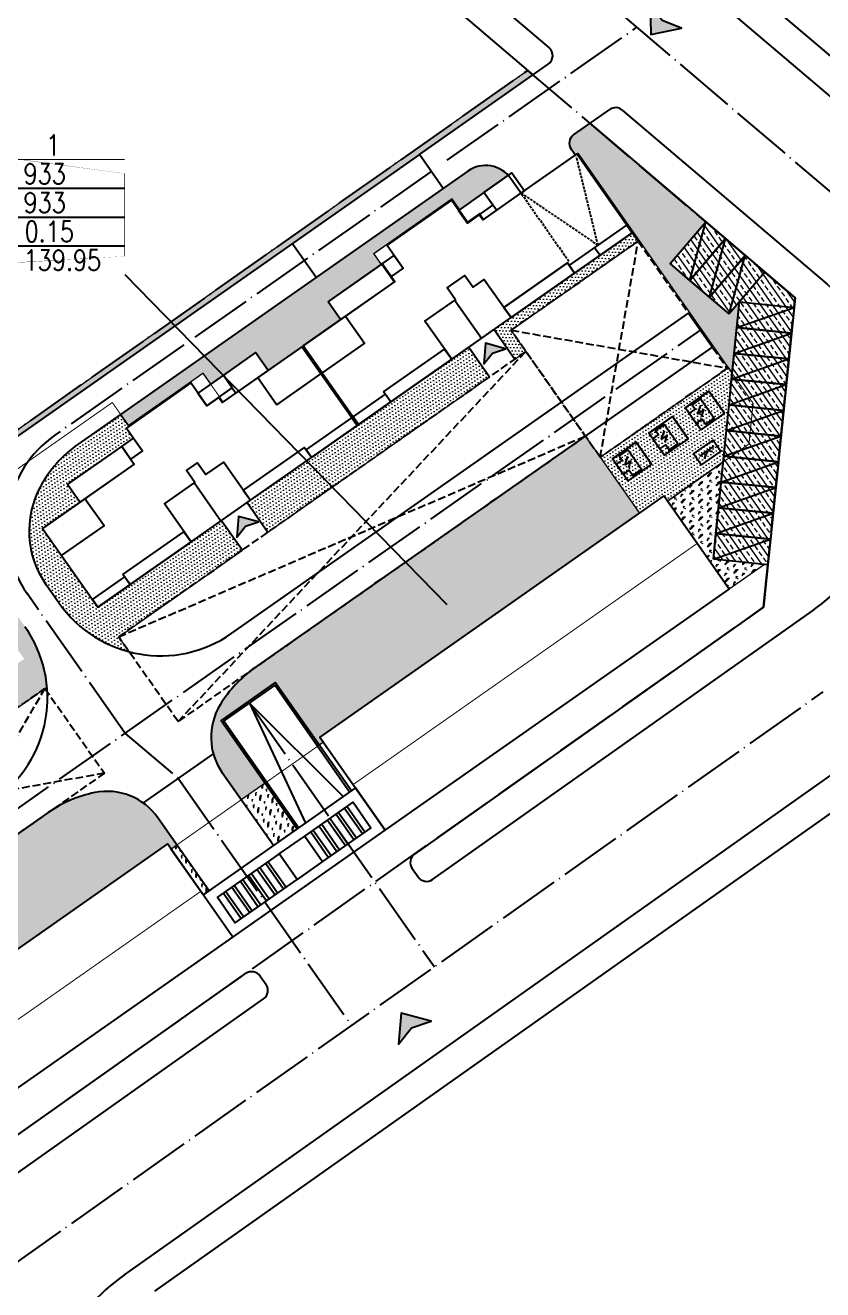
# Model space of a CAD drawing. Extents: x 36524853 to 36525459, y 2743936 to 2747542.
# Drawn here: x 36524991.7 to 36525068.8, y 2744020.1 to 2744142.3 of the extents above; entities that cross this region are included whole.
import ezdxf

# ---------------------------------------------------------------- set-up
doc = ezdxf.new("R2010")
doc.units = 0
doc.header["$LTSCALE"] = 1000
doc.header["$MEASUREMENT"] = 0
for name, pattern in [('DASH', [0.35, 0.25, -0.1]), ('DASHDOT', [25.399999999999995, 12.7, -6.349999999999998, 0, -6.349999999999998]), ('DOTE', [2.4200000000000004, 2, -0.2, 0.02, -0.2])]:
    doc.linetypes.add(name, pattern=pattern)
for name, color, linetype in [('0-扑救场地', 6, 'DASH'), ('0-用地红线', 1, 'DOTE'), ('0-规划地下室', 2, 'Continuous'), ('0-规划建筑', 34, 'Continuous'), ('0-规划车位', 8, 'Continuous'), ('0-规划道路', 4, 'Continuous'), ('0-规划道路中线', 211, 'DASHDOT'), ('_0', 7, 'Continuous'), ('下沉绿地', 7, 'Continuous'), ('道路', 251, 'Continuous')]:
    doc.layers.add(name, color=color, linetype=linetype)
doc.layers.add('0-有效绿地', color=96, linetype='Continuous', lineweight=5)
doc.styles.add('_TWT_SHEET', font='SIMPLEX', dxfattribs={"width": 0.8, "height": 3, "bigfont": 'HZTXT'})
pattern_1 = [(358.1665288774087, (0.3004863050061754, 0.01039136678862512), (1.031482686959747, 0.9674933935186852), [0.15, -0.03, 0.04, -0.03, 0.15, -0.6]), (358.1665288774087, (0.2514717423958305, 0.04197574033182812), (1.031482686959747, 0.9674933935186852), [0.1, -0.075, 0.15, -0.075, 0.1, -0.5]), (358.1665288774087, (0.6140904151677683, 0.4305728300753288), (1.031482686959747, 0.9674933935186852), [0.125, -0.05, 0.125, -0.7]), (358.1665288774087, (0.1207453243922665, 0.6464677614834372), (1.031482686959747, 0.9674933935186852), [0.05, -0.1, 0.05, -0.8]), (88.16652887740871, (0.2206941284161881, 0.6432682968113842), (-0.9674933935186851, 1.031482686959747), [0.09, -0.91]), (88.16652887740871, (0.5013437524556345, 0.03397707865169546), (-0.9674933935186851, 1.031482686959747), [0.1, -0.9]), (88.16652887740871, (0.7640136212036507, 0.4257736330672491), (-0.9674933935186851, 1.031482686959747), [0.1, -0.9]), (43.1665288774087, (0.6309572512195273, 0.01982289417563431), (0.03199464672113948, 0.9994880402582309), [0.1, -1.314213562]), (133.1665288774087, (0.3710903607573311, 0.02814150232297229), (-0.9994880402582309, 0.03199464672113948), [0.1, -1.314213562]), (61.60147769740871, (0.6011325832459534, 0.02578017377844631), (0.03199464677150621, 0.9994880402376781), [0.09999999999999999, -2.136067976999999]), (74.1302854074087, (0.5513181544675952, 0.03237734631566892), (0.03199464675190902, 0.99948804008833), [0.1, -4.023105626]), (74.1302854074087, (0.8139880232156115, 0.4241739007312226), (0.03199464675190902, 0.99948804008833), [0.08, -4.043105626]), (74.1302854074087, (0.2406838892209724, 0.6426284038769736), (0.03199464675190902, 0.99948804008833), [0.07, -4.053105626]), (102.2027723474087, (0.4513693504436737, 0.03557681098772199), (0.03199464667956653, 0.9994880400906456), [0.09999999999999999, -4.023105626]), (102.2027723474087, (0.7140392191916899, 0.4273733654032757), (0.03199464667956653, 0.9994880400906456), [0.07999999999999999, -4.043105625999999]), (102.2027723474087, (0.2007043676114038, 0.6439081897457948), (0.03199464667956653, 0.9994880400906456), [0.06999999999999999, -4.053105625999999]), (114.7315800774087, (0.4012349751981102, 0.03217910312255245), (0.03199464632067368, 0.9994880402521098), [0.1, -2.1360667977])]
pattern_2 = [(80.03673594298425, (36524524.67879675, 2745433.950268954), (-0.9742826013941751, 1.38952272835697), [0.18, -0.036, 0.048, -0.036, 0.18, -0.72]), (80.03673594298425, (36524524.63295867, 2745433.897402422), (-0.9742826013941751, 1.38952272835697), [0.12, -0.09, 0.18, -0.09, 0.12, -0.6]), (80.03673594298425, (36524524.23286463, 2745434.39411638), (-0.9742826013941751, 1.38952272835697), [0.15, -0.06, 0.15, -0.84]), (80.03673594298425, (36524523.89267407, 2745433.84468906), (-0.9742826013941751, 1.38952272835697), [0.06, -0.12, 0.06, -0.96]), (170.0367359429842, (36524523.91343607, 2745433.962879327), (-1.38952272835697, -0.9742826013941749), [0.108, -1.092]), (170.0367359429842, (36524524.68486369, 2745434.192878088), (-1.38952272835697, -0.9742826013941749), [0.12, -1.08]), (170.0367359429842, (36524524.26400764, 2745434.57140178), (-1.38952272835697, -0.9742826013941749), [0.12, -1.08]), (125.0367359429842, (36524524.72367332, 2745434.344449234), (-1.181902664898058, 0.2076200634853476), [0.12, -1.5770562744]), (215.0367359429842, (36524524.66969211, 2745434.037154541), (-0.2076200634853476, -1.181902664898058), [0.12, -1.5770562744]), (143.4716847629842, (36524524.71153521, 2745434.310030255), (-1.181902664865095, 0.2076200635416925), [0.12, -2.5632815724]), (156.0004924729842, (36524524.69524469, 2745434.251973222), (-1.181902664691004, 0.2076200634930679), [0.12, -4.8277267512]), (156.0004924729842, (36524524.27438864, 2745434.630496913), (-1.181902664691004, 0.2076200634930679), [0.096, -4.8517267512]), (156.0004924729842, (36524523.91758847, 2745433.98651738), (-1.181902664691004, 0.2076200634930679), [0.084, -4.8637267512]), (184.0729794129843, (36524524.67448268, 2745434.133782955), (-1.181902664706032, 0.2076200634075223), [0.12, -4.8277267512]), (184.0729794129843, (36524524.25362664, 2745434.512306647), (-1.181902664706032, 0.2076200634075223), [0.096, -4.8517267512]), (184.0729794129843, (36524523.90928367, 2745433.939241274), (-1.181902664706032, 0.2076200634075223), [0.084, -4.8637267512]), (196.6017871429842, (36524524.67001119, 2745434.073649722), (-1.181902664958745, 0.2076200630085794), [0.12, -2.56328015724])]
pattern_3 = [(33.20326482039295, (36524524.64014879, 2745433.591545753), (-0.04103508034130895, 0.3525959935696702), [0, -0.3175000000000007])]
pattern_4 = [(45, (0.23758787847868, 0.2715290039756342), (1.110223024625157e-16, 1.697056274847714), [0.18, -0.036, 0.048, -0.036, 0.18, -0.72]), (45, (0.1697056274847714, 0.2545584412271571), (1.110223024625157e-16, 1.697056274847714), [0.12, -0.09, 0.18, -0.09, 0.12, -0.6]), (45, (0.1272792206135785, 0.8909545442950499), (1.110223024625157e-16, 1.697056274847714), [0.15, -0.06, 0.15, -0.84]), (45, (-0.4666904755831213, 0.6363961030678928), (1.110223024625157e-16, 1.697056274847714), [0.06, -0.12, 0.06, -0.96]), (135, (-0.3818376618407356, 0.7212489168102785), (-1.697056274847714, 2.220446049250313e-16), [0.108, -1.092]), (135, (0.3818376618407356, 0.4666904755831213), (-1.697056274847714, 2.220446049250313e-16), [0.12, -1.08]), (135, (0.2545584412271571, 1.018233764908628), (-1.697056274847714, 2.220446049250313e-16), [0.12, -1.08]), (90, (0.5006316010800756, 0.5685138520739842), (-0.8485281374399999, 0.8485281374400002), [0.12, -1.5770562744]), (180, (0.2800142853498728, 0.3478965363437814), (-0.8485281374400002, -0.8485281374399999), [0.12, -1.5770562744]), (108.43494882, (0.4709331162702406, 0.5473006486383878), (-0.8485281373806629, 0.8485281374672107), [0.12, -2.5632815724]), (120.96375653, (0.4242640687119286, 0.5091168824543142), (-0.8485281372660353, 0.8485281373274516), [0.12, -4.8277267512]), (120.96375653, (0.29698484809835, 1.060660171779821), (-0.8485281372660353, 0.8485281373274516), [0.096, -4.8517267512]), (120.96375653, (-0.3648670990922585, 0.7382194795587557), (-0.8485281372660353, 0.8485281373274516), [0.084, -4.8637267512]), (149.03624347, (0.3394112549695428, 0.4242640687119285), (-0.8485281373274514, 0.8485281372660355), [0.12, -4.8277267512]), (149.03624347, (0.2121320343559643, 0.9758073580374356), (-0.8485281373274514, 0.8485281372660355), [0.096, -4.8517267512]), (149.03624347, (-0.3988082245892127, 0.7042783540618014), (-0.8485281373274514, 0.8485281372660355), [0.084, -4.8637267512]), (161.5650512, (0.3012274887854693, 0.3775950211536163), (-0.848528137763403, 0.8485281370844706), [0.12, -2.56328015724])]

# ---------------------------------------------------------------- blocks, each defined once
blk = doc.blocks.new('fdsafadf')
at = {"layer": '_0'}
h = blk.add_hatch(color=1, dxfattribs=at)
h.dxf.hatch_style = 1
h.paths.add_polyline_path([(6.604477675864473e-08, -0.2363507842837862), (-0.2630968902585664, 0.6553852909983107), (0.8126074999681805, -0.2363507839363592), (-0.263096889123517, -1.128086860264375)])
at = {"layer": '_0', "color": 1}
blk.add_lwpolyline([(6.604477675864473e-08, -0.2363507842837862), (-0.2630968902585664, 0.6553852909983107), (0.8126074999681805, -0.2363507839363592), (-0.263096889123517, -1.128086860264375)], close=True, dxfattribs=at)
blk = doc.blocks.new('A$C140B4F17')
at = {"layer": '0-规划车位'}
blk.add_line((-1299.999996185303, 2649.999996185303), (1200.000030517578, -2650.000003814697), dxfattribs=at)
blk.add_lwpolyline([(-1299.999996185303, 2649.999996185303), (1200, 2650), (1200.000030517578, -2650.000003814697), (-1299.999965667725, -2650.000003814697)], close=True, dxfattribs=at)
blk = doc.blocks.new('分析图底图')
at = {"color": 251, "linetype": 'Continuous', "flags": 128}
for points in [[(35.47223038971424, -51.08950362307951), (33.97956639528275, -48.96066492376849), (31.68697087466717, -50.56814922112972)], [(33.16284170746803, -49.71188882319257), (32.34405759721994, -50.28599035879597), (32.63110835850239, -50.69538241019472), (32.0579594746232, -51.09725348651409), (32.74688132107258, -52.0797944269143), (33.32003020495176, -51.67792335059494), (33.66449112445116, -52.16919382102787), (34.48327524214983, -51.59509228542447), (33.16284170746803, -49.71188882319257)], [(33.26469901204109, -51.45136100845411), (33.46807515621185, -50.76083088852465), (32.91377899795771, -51.14948311960325), (33.19296773523092, -50.31881987769157)], [(31.95145869255066, -53.55814021546394), (30.45879469811916, -51.42930151615292), (28.16619917750359, -53.03678581351414)], [(29.64207001030445, -52.18052541557699), (28.82328590005636, -52.7546269511804), (29.11033666133881, -53.16401900257915), (28.53718777745962, -53.56589007889852), (29.226109623909, -54.54843101929873), (29.79925850778818, -54.14655994297937), (30.14371942728758, -54.6378304134123), (30.96250354498625, -54.0637288778089), (29.64207001030445, -52.18052541557699)], [(29.74392731487751, -53.91999760083854), (29.94730345904827, -53.22946748090908), (29.39300730079412, -53.61811971198767), (29.67219603806734, -52.78745647007599)], [(32.48509726673365, -55.01595692615956), (34.36830075085163, -53.69552341848612), (35.11463273316622, -54.75994277978316), (33.23142924904823, -56.0803762874566), (32.48509726673365, -55.01595692615956)], [(28.4306869879365, -56.02677678503096), (26.938022993505, -53.89793808571994), (24.64542747288942, -55.50542238308117)], [(26.12129830569029, -54.64916198514402), (25.3025141954422, -55.22326352074742), (25.58956495672464, -55.63265557214618), (25.01641607284546, -56.03452664846554), (25.70533791929483, -57.01706758886576), (26.27848680317402, -56.61519651254639), (26.62294772267342, -57.10646698297933), (27.44173184037209, -56.53236544737592), (26.12129830569029, -54.64916198514402)], [(34.45148057490587, -54.27060183603317), (33.05028565227985, -55.25306853977963)], [(34.31542900949717, -54.8293053987436), (33.83229406923056, -54.70475279958919), (33.50319897383451, -55.49795098556206)], [(26.22315561026335, -56.38863417040557), (26.42653175443411, -55.6981040504761), (25.87223559617996, -56.0867562815547), (26.15142433345318, -55.25609303964302)]]:
    blk.add_lwpolyline(points, dxfattribs=at)
for points in [[(35.47223038971424, -51.08950362307951), (33.17963486909866, -52.69698792044073), (31.68697087466717, -50.56814922112972), (33.97956639528275, -48.96066492376849)], [(31.95145869255066, -53.55814021546394), (29.65886317193508, -55.16562451282516), (28.16619917750359, -53.03678581351414), (30.45879469811916, -51.42930151615292)], [(28.4306869879365, -56.02677678503096), (26.13809146732092, -57.63426108239219), (24.64542747288942, -55.50542238308117), (26.938022993505, -53.89793808571994)]]:
    blk.add_lwpolyline(points, close=True, dxfattribs=at)
at = {"layer": '0-扑救场地', "color": 251, "linetype": 'DASH', "ltscale": 0.003}
for p, q in [((23.46287363022566, -55.35752730630338), (27.13311249762774, -34.4642425859347)), ((14.85135070234537, -43.07576551474631), (35.74463542550802, -46.74600438168272)), ((-17.32314497232437, -80.90188646549359), (16.28660451620817, -45.12272581877187)), ((-23.0641602575779, -72.71404527220875), (22.0276198014617, -53.31056702556089)), ((-42.13230382651091, -98.29716277401894), (-30.18758211284876, -77.7087285569869)), ((-24.44656682759523, -85.89656976098195), (-47.87331911176443, -90.10932157514617))]:
    blk.add_line(p, q, dxfattribs=at)
blk.add_lwpolyline([(27.13311249762774, -34.46424258919433), (35.74463542550802, -46.74600438214839), (23.46287363022566, -55.35752730770037), (14.85135070234537, -43.07576551521197)], close=True, dxfattribs=at)
for points in [[(-17.32314497232437, -80.90188646828756), (-23.0641602575779, -72.71404527174309), (16.28660451620817, -45.12272582016885), (22.0276198014617, -53.31056702462956), (-17.32314497232437, -80.90188646828756)], [(-47.87331911176443, -90.10932157561183), (-30.18758211284876, -77.70872855745256), (-24.44656682759523, -85.89656976191327), (-42.13230382651091, -98.29716277541593)]]:
    blk.add_lwpolyline(points, dxfattribs=at)
at = {"layer": '0-用地红线', "color": 251, "ltscale": 0.003, "flags": 128}
blk.add_lwpolyline([(39.2559859380126, -69.8555857730098), (42.2938920930028, -39.93773500202224), (16.46729975193739, -17.95558736007661), (-36.18555900454521, -55.04518166836351), (-97.63379300385714, -98.13043966842815), (-100.1789147257805, -101.322044333443), (-67.59714146703482, -127.1440534321591), (-42.66669651865959, -127.8244444830343), (39.25598614662886, -69.85558369802311)], close=True, dxfattribs=at)
at = {"layer": '0-规划地下室', "color": 251, "linetype": 'DASH', "ltscale": 0.003, "const_width": 0.1}
blk.add_lwpolyline([(-39.70288839936256, -114.5471956925467), (-15.13936480134726, -97.32414983678609), (-18.00987244397402, -93.23022923758253), (-3.271758288145065, -82.8964017238468), (-0.4012506455183029, -86.99032232305035), (32.84138461947441, -63.68180026486516), (29.97087697684765, -59.5878796656616), (37.84368077665567, -54.0677571031265), (38.24301773309708, -50.13501428579912), (21.30174459517002, -25.97335518989712), (12.2132408618927, -32.34588215686381), (11.81137035042048, -31.77273407252505), (10.66506938636303, -32.57647845475003), (9.114995263516903, -30.36576133128256), (1.582184553146362, -35.64749315101653), (3.534129753708839, -38.43135915882885), (-12.97256129980087, -50.00524821644649), (-14.92450650036335, -47.22138220909983), (-22.12980355322361, -52.27347341785207), (-23.67987768352032, -50.06275629391894), (-90.37803208827972, -96.82906680833548)], dxfattribs=at)
at = {"layer": '0-规划建筑', "color": 251}
for p, q in [((22.93093752115965, -35.09013848379254), (23.44762890040874, -35.82704419689253)), ((-0.9894414693117142, -89.11259269807488), (0.732863113284111, -91.56894505117089)), ((-2.872644945979118, -90.43302620667964), (-1.150340363383293, -92.88937855977565)), ((-2.627009704709053, -90.26079575065523), (-0.9047051221132278, -92.71714810375124)), ((-2.053860828280449, -89.85892468038946), (-0.3315562456846237, -92.31527703348547)), ((-1.808225587010384, -89.68669422436506), (-0.08592100441455841, -92.14304657746106)), ((-1.235076703131199, -89.28482315409929), (0.4872278794646263, -91.7411755071953)), ((-4.510213166475296, -91.58122924389318), (-2.787908583879471, -94.03758159698918)), ((-4.264577932655811, -91.40899878414348), (-2.542273350059986, -93.86535113723949)), ((-3.691429056227207, -91.00712772179395), (-1.969124473631382, -93.46348007488996)), ((-3.445793822407722, -90.83489726204425), (-1.723489239811897, -93.29124961514026)), ((-9.66855313628912, -95.19806888652965), (-7.946248553693295, -97.65442124009132)), ((-9.422917902469635, -95.02583842771128), (-7.70061331987381, -97.48219078127295)), ((-8.849769033491611, -94.62396735837683), (-7.127464450895786, -97.0803197119385)), ((-8.604133799672127, -94.45173689955845), (-6.881829217076302, -96.90808925312012)), ((-11.30612137168646, -96.34627194423229), (-9.583816789090633, -98.80262429779395)), ((-11.06048613786697, -96.17404148541391), (-9.338181555271149, -98.63039383897558)), ((-10.48733725398779, -95.77217041281983), (-8.765032671391964, -98.2285227663815)), ((-10.2417020201683, -95.59993995400146), (-8.51939743757248, -98.05629230756313)), ((-12.94368961453438, -97.49447500053793), (-11.22138503193855, -99.9508273540996)), ((-12.69805438071489, -97.32224454171956), (-10.97574979811907, -99.77859689528123)), ((-12.12490548938513, -96.92037347564474), (-10.4026009067893, -99.3767258292064)), ((-11.87927025556564, -96.74814301682636), (-10.15696567296982, -99.20449537038803))]:
    blk.add_line(p, q, dxfattribs=at)
for points in [[(14.85039723664522, -41.85510913096368), (14.8503972440958, -41.85510914819315), (20.99127655476332, -37.54934876132756), (20.99127653986216, -37.54934877483174), (26.5590101480484, -33.64545727148652), (23.05699083209038, -28.65087413787842), (23.05699120461941, -28.65087389340624), (21.21986556053162, -26.03076521493495), (15.65213312208652, -29.93465591687709), (15.65213283896446, -29.93465544190258), (12.1313618272543, -32.40329149225727), (11.78690136224031, -31.91202143533155), (11.62314447015524, -32.02684178994969), (11.62314446270466, -32.02684178156778), (10.64060032367706, -32.71576586179435), (9.090526200830936, -30.50504870666191), (2.867770083248615, -34.86821808293462), (4.417844213545322, -37.07893522270024), (3.271546445786953, -37.88267737533897), (3.61600735783577, -38.37394783925265), (-1.132940538227558, -41.7037366842851), (-1.132940538227558, -41.70373668335378), (-5.226861126720905, -44.57424434972927), (0.1122830733656883, -52.18893666751683), (3.223662734031677, -50.00735085923225), (3.223658762872219, -50.0073451763019), (9.118904426693916, -45.87381417443976), (9.118908397853374, -45.87381984712556)], [(13.44141632318497, -31.48472902318463), (12.2358035966754, -29.76528282696381), (14.93778724968433, -27.87075051059946), (16.1434038579464, -29.59019360691309), (15.6521323248744, -29.93465647520497), (15.65213184803724, -29.9346560225822)], [(10.64060032367706, -32.71576586179435), (13.09695588797331, -30.99345902306959), (12.2358035966754, -29.76528284046799), (9.77944803237915, -31.48758964985609)], [(20.47458516061306, -36.81244306731969), (26.04231877624989, -32.90855155745521), (26.55901015549898, -33.64545727008954), (20.99127653986216, -37.54934877203777)], [(-2.829823136329651, -40.32875078637153), (2.410394430160522, -36.6545015941374), (3.61600735783577, -38.37394783925265), (-1.624210208654404, -42.04819706873968)], [(2.410394430160522, -36.6545015941374), (3.556692197918892, -35.85075942613184), (4.417844213545322, -37.07893522270024), (3.271546445786953, -37.88267737533897)], [(20.99127653986216, -37.54934877203777), (14.85039723664522, -41.85510913096368), (14.16147540509701, -40.87256820639595), (20.30235471576452, -36.56680782744661)], [(14.85039723664522, -41.85510913096368), (20.99127654731274, -37.54934878088534), (20.30235470831394, -36.56680782651529), (14.16147539764643, -40.872568173334)], [(-5.226861126720905, -44.57424434972927), (-1.132940538227558, -41.70373668335378), (0.7041843608021736, -44.3238458703272), (-3.389736242592335, -47.19435350969434)], [(-10.33540207892656, -59.51447259401903), (-10.33540365844965, -59.51447371207178), (-4.440158009529114, -55.3809427022934), (-4.440156415104866, -55.3809415907599), (-0.01872217655181885, -52.28079331992194), (-3.520741485059261, -47.2862102095969), (-3.52074109762907, -47.28620993997902), (-5.357866756618023, -44.66610128711909), (-13.0544366016984, -50.06265621073544), (-13.39889746159315, -49.57138570537791), (-13.56265480071306, -49.68620519572869), (-13.56265485286713, -49.68620521575212), (-14.54519898444414, -50.37512929644436), (-16.09527312964201, -48.16441216785461), (-22.31802923232317, -52.52758154086769), (-20.76795510947704, -54.73829865409061), (-21.91425287723541, -55.54204081883654), (-21.56979195773602, -56.03331127436832), (-30.4126605913043, -62.23360757902265), (-28.57553569227457, -64.85371677484363), (-28.5755355656147, -64.85371697880328), (-25.0735162422061, -69.84830011241138), (-21.96213658899069, -67.66671429341659), (-21.96213658899069, -67.66671428224072), (-16.06689092516899, -63.53318329062313), (-16.06689092516899, -63.53318329062313)], [(-7.778418935835361, -50.27153817238286), (-3.520741485059261, -47.2862102095969), (-5.357866369187832, -44.66610101656988), (-9.615543827414513, -47.65142898028716)], [(2.534740909934044, -49.02480990765616), (8.429983548820019, -44.89128102734685), (9.118901409208775, -45.87381629506126), (3.223658762872219, -50.0073451763019)], [(-11.74438253045082, -49.14409293979406), (-8.633002862334251, -46.96250713523477), (-9.838616073131561, -45.24306048685685), (-12.94999573379755, -47.42464628862217)], [(-14.54519898444414, -50.37512929644436), (-12.08884344249964, -48.65282247681171), (-12.94999572634697, -47.42464629048482), (-15.40635128319263, -49.14695310825482)], [(-0.4044082909822464, -51.45203093579039), (2.706971362233162, -49.27044512890279), (3.223662734031677, -50.00735086249188), (0.1122830808162689, -52.18893664423376)], [(-4.956847786903381, -54.64403588417917), (-0.535413533449173, -51.54388762824237), (-0.01872216910123825, -52.28079333622009), (-4.440156407654285, -55.38094158470631)], [(-20.76795510947704, -54.73829865409061), (-21.91425287723541, -55.54204081883654), (-22.77540516108274, -54.31386461853981), (-21.62910740077496, -53.51012247707695)], [(-21.56979195773602, -56.03331127436832), (-26.81000951677561, -59.7075604996644), (-28.01562247425318, -57.98811424756423), (-22.77540488541126, -54.3138650287874)], [(-10.33540526777506, -59.51447483617812), (-4.440156407654285, -55.38094158470631), (-5.12907824665308, -54.39840063918382), (-11.02432711422443, -58.53193389903754)], [(-10.33540207892656, -59.51447259401903), (-4.440156415104866, -55.38094158796594), (-5.12907824665308, -54.39840063918382), (-11.02432391047478, -58.53193164523691)], [(-26.31874093413353, -59.36310029914603), (-30.41266073286533, -62.23360737459734), (-28.5755355656147, -64.85371697880328), (-24.4816157668829, -61.98320988146588)], [(29.62641609460115, -59.09660920174792), (-3.61621917039156, -82.40513125481084), (2.698897637426853, -91.41175657324493), (35.94153290987015, -68.10323452064767)], [(-22.6510584205389, -66.68417334277183), (-16.75581274926662, -62.55064234882593), (-16.06689092516899, -63.53318329062313), (-21.96213658154011, -67.66671428596601)], [(-22.6510584205389, -66.6841733395122), (-16.75581274926662, -62.55064233765006), (-16.06689092516899, -63.53318328037858), (-21.96213658154011, -67.66671428596601)], [(-25.59020761400461, -69.11139439232647), (-22.47882795333862, -66.92980859056115), (-21.96213658154011, -67.66671428596601), (-25.07351624965668, -69.84830010309815)], [(-73.46261475980282, -104.6318965377286), (-82.85924851894379, -111.2204730338417), (-66.516697101295, -124.1724234330468), (-44.86706930398941, -124.7632758212276), (-12.0392165184021, -101.7455840869807), (-18.35433333367109, -92.73895876854658), (-48.20352610945702, -113.6681228657253), (-62.55506788939238, -113.2764467219822)], [(-7.539714433252811, -93.7054049288854), (-5.083362072706223, -91.9831003411673), (-3.361057490110397, -94.43945270311087), (-5.817409843206406, -96.16175727918744)]]:
    blk.add_lwpolyline(points, close=True, dxfattribs=at)
for points in [[(9.118908397853374, -45.87381984712556), (6.535451523959637, -42.18929128907621), (9.483074352145195, -40.1225258060731), (8.679332211613655, -38.97622801782563), (10.39877886325121, -37.77061483636498), (11.20252100378275, -38.91691257385537), (12.26694036275148, -38.17058058921248), (14.85040830820799, -41.85510138608515)], [(11.9846528172493, -43.86446450743824), (9.40119594335556, -40.17993594240397)], [(-16.06689092516899, -63.53318329062313), (-18.65034779906273, -59.84865475120023), (-15.70272495597601, -57.78188924118876), (-16.50646710395813, -56.63559147156775), (-15.4420477449894, -55.88925948925316), (-14.63830561190844, -57.035557274241), (-12.91885896027088, -55.82994405785576), (-10.33540207892656, -59.51447259401903)], [(-13.20114649087191, -61.52382794348523), (-15.78460337221622, -57.83929939800873)], [(-12.0392165184021, -101.7455840855837), (2.698897637426853, -91.41175657184795), (-0.1716100051999092, -87.31783597078174), (-14.90972416102886, -97.65166348405182)], [(-5.083362080156803, -91.98310034163296), (-0.41629259288311, -88.71072162967175), (1.306011989712715, -91.16707399254665), (-3.361057497560978, -94.43945270311087)], [(-7.539714433252811, -93.70540492702276), (-13.51683850586414, -97.8963460768573), (-11.79453392326832, -100.3526984346099), (-5.817409850656986, -96.16175727918744)]]:
    blk.add_lwpolyline(points, dxfattribs=at)
at = {"layer": '0-规划道路', "color": 251}
for p, q in [((-23.15287564694881, 15.76688495045528), (16.97106198221445, -18.3843615334481)), ((-18.52434606850147, 15.76688495092094), (18.52434606105089, -15.76688495324925)), ((3.075458601117134, 15.76688495231792), (53.92559354752302, -27.51389941386878)), ((7.703988179564476, 15.76688495045528), (55.86896042525768, -25.22843944747001)), ((5.990378767251968, -26.08361566625535), (18.45029357820749, -17.34717835020274)), ((20.89892146736383, -24.17955192411318), (24.38310303539038, -21.73657102650031)), ((25.60535857826471, -21.79384586866945), (45.38916825503111, -38.63271564431489)), ((21.11352010816336, -26.22746487008408), (20.65423887968063, -25.57243756949902)), ((5.990378767251968, -26.08361566625535), (-41.01601435244083, -59.04278217628598)), ((8.286784879863262, -29.35875214543194), (5.990378767251968, -26.08361566625535)), ((10.66126204282045, -27.69385546119884), (-26.97005612403154, -54.07956172153354)), ((15.87330174446106, -29.90171465603635), (14.83991898596287, -28.42790323123336)), ((-3.994976915419102, -37.97027507331222), (-6.291383028030396, -34.69513859413564)), ((-12.12767639756203, -72.37372102122754), (32.01297551393509, -41.42390760965645)), ((32.01297551393509, -41.42390761105344), (34.3093816190958, -44.69904408650473)), ((13.2128282263875, -43.00331450300291), (15.22218357026577, -45.86905891960487)), ((-9.904962457716465, -75.70052775647491), (34.3093816190958, -44.69904408697039)), ((10.75647587329149, -44.72561908746138), (12.76583121716976, -47.59136350173503)), ((-10.66290712356567, -59.74412193894386), (-8.653558157384396, -62.60985725466162)), ((-13.11925947666168, -61.46642652340233), (-11.1099105104804, -64.33216183632612)), ((-28.84230417758226, -69.43752992711961), (-30.09332059323788, -67.65332918195054)), ((7.261748611927032, -96.16994782211259), (43.97851026803255, -70.18900120072067)), ((-10.43479052186012, -79.1253317319788), (-5.021701842546463, -90.71854327665642)), ((-1.380520701408386, -88.16548000788316), (-10.43479052186012, -79.1253317319788)), ((-22.51258851587772, -134.3888557874598), (49.04624857753515, -83.75349900126457)), ((-13.9180666282773, -84.01032406464219), (-20.70327704399824, -88.76786584407091)), ((-19.55772135406733, -135.9730753498152), (50.7791119068861, -86.20241400133818)), ((-8.11381597071886, -92.88662080280483), (-13.05056717991829, -85.8458217899315)), ((-29.88329499214888, -89.70860504824668), (-62.99664963781834, -112.926480258815)), ((-14.3365752696991, -97.2497924095951), (-19.27332650125027, -90.2089933915995)), ((5.291236527264118, -95.10895263589919), (5.865343384444714, -95.9277443527244)), ((-42.66669651120901, -127.8244444835), (-10.79385176301003, -105.2710753763095)), ((-9.397446535527706, -105.5132788461633), (-8.823339685797691, -106.3320705550723)), ((-43.38849021494389, -132.0102859023027), (-9.064502693712711, -107.7224770812318))]:
    blk.add_line(p, q, dxfattribs=at)
at = {"layer": '0-规划道路', "color": 251, "linetype": 'DASH', "ltscale": 0.001}
for p, q in [((23.25845218449831, -34.86049716500565), (21.17768347263336, -26.31897473242134)), ((15.8158907443285, -29.81983504537493), (23.25845218449831, -34.86049716500565)), ((15.87330174446106, -29.90171465510502), (20.46611313521862, -36.45198641112074))]:
    blk.add_line(p, q, dxfattribs=at)
at = {"layer": '0-规划道路', "color": 251}
for points in [[(22.4785161614418, -23.07199779851362), (42.2938920930028, -39.93773500667885), (39.25598614662886, -69.85558369150385), (5.532399535179138, -93.71854611020535)], [(-0.5810020789504051, -87.60488674324006), (-7.92950164526701, -77.12445001676679), (-13.16972000896931, -80.79869979945943), (-5.821220457553864, -91.27913653710857)], [(-0.7447589039802551, -87.71970704896376), (-7.978438161313534, -77.40302714658901), (-12.89114287495613, -80.84763631783426), (-5.657463632524014, -91.16431623138487)]]:
    blk.add_lwpolyline(points, dxfattribs=at)
for centre, radius, start, end in [((17.87619204819202, -16.52839423110709), 1, 305.0367360377961, 49.59743349499312), ((24.95720456540585, -22.55535514792427), 1, 49.59743349499312, 125.0367360377961), ((21.4730229973793, -24.99833604274318), 1, 125.0367360377961, 215.036736127439), ((12.38356662541628, -30.15020781941712), 3, 35.03673612743896, 125.0367360377961), ((32.42608806490898, -53.86290120054036), 20, 305.2833975307863, 49.59743349499312), ((-20.08083777874708, -63.9049711599946), 12, 125.0368674208228, 151.7804411119586), ((-22.72426351904869, -62.4864154253155), 9, 151.7804411119586, 215.0368283397017), ((-19.01689474284649, -62.54831158090383), 12, 215.036736127439, 305.0367360377961), ((-41.94285010546446, -78.62315438408405), 12, 305.0367360377961, 35.03673612743896), ((-3.015744112432003, -85.52593719493598), 12, 125.0367360377961, 148.6149146223701), ((-8.13786245137453, -82.40121261635795), 6, 148.6149146223701, 215.036736127439), ((-22.99407664686441, -99.53401449415833), 12, 101.4585573417505, 125.0367360531134), ((-24.18603121489286, -93.65360257495195), 6.000000000000002, 35.03673612743896, 101.4585573417505), ((6.110020644962788, -94.53485110867769), 1, 125.2833975307862, 215.036736127439), ((6.684127502143383, -95.35364282410592), 1, 215.036736127439, 305.2833975307863), ((-10.21623065322638, -106.0873803747818), 1, 35.03673612743896, 125.2833975307862), ((-9.64212380349636, -106.9061720822938), 1, 305.2833975307863, 35.03673612743896), ((-10.96016631275415, -150.7149557876401), 20, 125.2833975307862, 231.3598263924405)]:
    blk.add_arc(centre, radius, start, end, dxfattribs=at)
at = {"layer": '0-规划道路中线', "color": 251, "linetype": 'DOTE', "ltscale": 0.003}
for p, q in [((-7.724443733692169, 15.76688495045528), (77.43873180449009, -56.71923608612269)), ((8.684007331728935, -26.63758796872571), (27.00416648387909, -13.79216128913686)), ((7.138581827282906, -27.72118390584365), (-29.22361773997545, -53.21703054849058)), ((-64.63195667415857, -111.6304515581578), (33.16117855906487, -43.061475855764)), ((-22.44245103001595, -82.04871066799387), (-31.91512624919415, -68.53877267800272)), ((-105.0721023827791, -184.2331150490791), (45.00290080904961, -78.03936400078237)), ((-10.43479052186012, -79.12533173291013), (7.440313212573528, -104.6188208768144)), ((-22.44245103001595, -82.04871066845953), (-17.31067183613777, -86.38909495389089)), ((-17.31067183613777, -86.38909495389089), (-0.5595499202609062, -110.2795602092519))]:
    blk.add_line(p, q, dxfattribs=at)
blk.add_arc((-22.90850092470646, -62.22365586832166), 11, 125.0367360377961, 215.036736127439, dxfattribs=at)
at = {"layer": '0-规划车位', "color": 251, "xscale": 0.001, "yscale": 0.001, "zscale": 0.001}
for p, rotation in [((32.86384318768978, -35.39133729739115), 139.5974334411746), ((34.7676163688302, -37.01172232767567), 139.5974334411746), ((36.67138954997063, -38.63210735702887), 139.5974334411746), ((39.44113444536924, -41.80033044703305), 84.20196817236938), ((39.18857915699482, -44.2875408930704), 84.20196817236938), ((38.9360238686204, -46.77475133910775), 84.20196817236938), ((38.68346858024597, -49.26196178607643), 84.20196817236938), ((38.43091329187155, -51.74917223164812), 84.20196817236938), ((38.17835799604654, -54.23638267768547), 84.20196817236938), ((37.92580270767212, -56.72359312372282), 84.20196817236938), ((37.67324741184711, -59.21080356882885), 84.20196817236938), ((37.42069212347269, -61.69801401579753), 84.20196817236938), ((37.16813683509827, -64.18522446136922), 84.20196817236938)]:
    blk.add_blockref('A$C140B4F17', p, dxfattribs=dict(at, rotation=rotation))

msp = doc.modelspace()

# ---------------------------------------------------------------- hatches: boundary and pattern name
at = {"layer": '0-有效绿地', "linetype": 'Continuous'}
h = msp.add_hatch(dxfattribs=at)
h.set_pattern_fill('草坪或沼泽', color=8, scale=0.3, angle=45)
h.set_pattern_definition(pattern_2)
h.paths.add_polyline_path([(36524982.48449381, 2744097.29803405), (36524982.77154464, 2744096.888641885), (36525040.75862097, 2744137.547062533), (36525040.25485875, 2744137.975836698), (36524987.60199999, 2744100.886242392)])
h = msp.add_hatch(dxfattribs=at)
h.set_pattern_fill('草坪或沼泽', color=8, scale=0.3, angle=45)
h.set_pattern_definition(pattern_4)
edge = h.paths.add_edge_path()
edge.add_line((36525060.01119427, 2744108.676454872), (36525060.71347691, 2744115.592663254))
edge.add_line((36525060.71347691, 2744115.592663254), (36525059.73130246, 2744114.438716915))
edge.add_line((36525059.73130246, 2744114.438716915), (36525054.01998289, 2744119.299871965))
edge.add_line((36525054.01998289, 2744119.299871965), (36525057.45519914, 2744123.335871147))
edge.add_line((36525057.45519914, 2744123.335871147), (36525046.26607516, 2744132.859426262))
edge.add_line((36525046.26607516, 2744132.859426262), (36525044.68648046, 2744131.751872135))
edge.add_arc((36525045.26058199, 2744130.933088017), 0.9999999990447803, 125.0367360357295, 215.0367361513508)
edge.add_line((36525044.44179787, 2744130.358986486), (36525044.8436681, 2744129.785838802))
edge.add_line((36525044.8436681, 2744129.785838802), (36525045.08930359, 2744129.958068871))
edge.add_line((36525045.08930359, 2744129.958068871), (36525060.01119427, 2744108.676454872))
h = msp.add_hatch(dxfattribs=at)
h.set_pattern_fill('草坪或沼泽', color=8, scale=0.3, angle=45)
h.set_pattern_definition(pattern_2)
edge = h.paths.add_edge_path()
edge.add_line((36525001.65775544, 2744103.657950641), (36525008.86305249, 2744108.710041852))
edge.add_line((36525008.86305249, 2744108.710041852), (36525009.6093855, 2744107.645624355))
edge.add_line((36525009.6093855, 2744107.645624355), (36525013.94894293, 2744110.688363577))
edge.add_line((36525013.94894293, 2744110.688363577), (36525015.15455574, 2744108.968917501))
edge.add_line((36525015.15455574, 2744108.968917501), (36525022.16334879, 2744113.883226995))
edge.add_line((36525022.16334879, 2744113.883226995), (36525020.95773585, 2744115.602673267))
edge.add_line((36525020.95773585, 2744115.602673267), (36525026.11607499, 2744119.219512329))
edge.add_line((36525026.11607499, 2744119.219512329), (36525025.36974355, 2744120.283930914))
edge.add_line((36525025.36974355, 2744120.283930914), (36525032.90255426, 2744125.565662725))
edge.add_line((36525032.90255426, 2744125.565662725), (36525033.64888501, 2744124.501245127))
edge.add_line((36525033.64888501, 2744124.501245127), (36525038.37590051, 2744127.815654943))
edge.add_arc((36525036.1711232, 2744125.781225599), 2.999990953155676, 42.6988687629155, 125.036800962429)
edge.add_line((36525034.44882102, 2744128.237568597), (36525000.91142349, 2744104.722369951))
edge.add_line((36525000.91142349, 2744104.722369951), (36525001.65775544, 2744103.657950641))
h = msp.add_hatch(dxfattribs=at)
h.set_pattern_fill('ANSI33', color=8, scale=0.3, angle=45)
h.set_pattern_definition([(125.0367359429842, (36524524.64014879, 2745433.591545753), (-0.7798918741682744, -0.5468317059263261), []), (125.0367359429842, (36524524.75667892, 2745434.254907829), (-0.7798918741682744, -0.5468317059263261), [0.47625, -0.238125])])
h.paths.add_polyline_path([(36525058.187924, 2744090.720558792), (36525063.46081012, 2744090.185141546), (36525065.98636307, 2744115.057246036), (36525066.08145109, 2744115.993689058), (36525057.45519917, 2744123.335871181), (36525054.01998292, 2744119.299872003), (36525059.73130246, 2744114.438716915), (36525060.71347691, 2744115.592663254)])
h = msp.add_hatch(dxfattribs=at)
h.set_pattern_fill('DOTS', color=8, scale=0.2000000000000005, angle=-1.833471122591297)
h.set_pattern_definition([(358.1665288774087, (0, 0), (0.1688270267217444, 0.3122583026090675), [0, -0.3175000000000007])])
h.paths.add_polyline_path([(36525039.00974257, 2744110.062365143), (36525040.07416351, 2744110.808698241), (36525038.6389097, 2744112.855658545), (36525050.92067149, 2744121.467181473), (36525050.34656913, 2744122.285966781), (36525037.00038638, 2744112.92811076)])
h = msp.add_hatch(dxfattribs=at)
h.set_pattern_fill('DOTS', color=8, scale=0.2000000000000005, angle=-1.833471122591297)
h.set_pattern_definition(pattern_3)
h.paths.add_polyline_path([(36525013.12465186, 2744096.187302122), (36525015.13400083, 2744093.321566806), (36525036.55339023, 2744108.34006055), (36525034.54403487, 2744111.205804972)])
h = msp.add_hatch(dxfattribs=at)
h.set_pattern_fill('DOTS', color=8, scale=0.2000000000000005, angle=-1.833471122591297)
h.set_pattern_definition([(33.20326482039295, (36524524.64014879, 2747236.331062863), (-0.04103508034130895, 0.3525959935696702), [0, -0.3175000000000007])])
h.paths.add_polyline_path([(36525047.25043266, 2744100.573896683), (36525051.03950261, 2744095.169921461), (36525053.41397513, 2744096.834814791), (36525053.75843602, 2744096.343544316), (36525059.14220007, 2744100.118443085), (36525060.01119427, 2744108.676454874), (36525059.61407287, 2744109.242829761)])
h = msp.add_hatch(dxfattribs=at)
h.set_pattern_fill('DOTS', color=8, scale=0.2000000000000005, angle=-1.833471122591297)
h.set_pattern_definition(pattern_3)
edge = h.paths.add_edge_path()
edge.add_arc((36525004.83683163, 2744093.480754912), 12.11030616032959, 215.2352621890566, 255.1602265778839)
edge.add_line((36525001.73517825, 2744081.77437795), (36525000.72339877, 2744083.217378756))
edge.add_line((36525000.72339877, 2744083.217378756), (36525012.67764852, 2744091.599262194))
edge.add_line((36525012.67764852, 2744091.599262194), (36525010.66829956, 2744094.464997504))
edge.add_line((36525010.66829956, 2744094.464997504), (36524998.71404286, 2744086.083123972))
edge.add_line((36524998.71404286, 2744086.083123972), (36524993.37489904, 2744093.697816552))
edge.add_line((36524993.37489904, 2744093.697816552), (36524996.97754952, 2744096.223863528))
edge.add_line((36524996.97754952, 2744096.223863528), (36524995.77193631, 2744097.943310171))
edge.add_line((36524995.77193631, 2744097.943310171), (36525002.15845165, 2744102.421301546))
edge.add_line((36525002.15845165, 2744102.421301546), (36525001.46952982, 2744103.403842496))
edge.add_line((36525001.46952982, 2744103.403842496), (36525001.71516509, 2744103.576072983))
edge.add_line((36525001.71516509, 2744103.576072983), (36525000.9114235, 2744104.722369961))
edge.add_line((36525000.9114235, 2744104.722369961), (36524996.81750295, 2744101.851862348))
edge.add_arc((36525003.70672143, 2744092.02645274), 12.00000021633772, 125.0367360037329, 151.780417847416)
edge.add_arc((36525001.06329573, 2744093.445008552), 9.000000217967955, 151.7804177310912, 183.4086343123684)
edge.add_arc((36525001.06124463, 2744093.444293506), 8.997910251928866, 183.4048657378931, 215.0367359469551)
edge.add_line((36524993.6938986, 2744088.278579477), (36524994.94525485, 2744086.493894075))
h = msp.add_hatch(dxfattribs=at)
h.set_pattern_fill('草坪或沼泽', color=256, scale=0.25, angle=-1.833471122591297)
h.set_pattern_definition(pattern_1)
edge = h.paths.add_edge_path()
edge.add_line((36525051.03950261, 2744095.169921461), (36525020.17133985, 2744073.526292749))
edge.add_line((36525020.17133985, 2744073.526292749), (36525020.51580077, 2744073.035022258))
edge.add_line((36525020.51580077, 2744073.035022258), (36525020.10640871, 2744072.747971495))
edge.add_line((36525020.10640871, 2744072.747971495), (36525015.85805739, 2744078.806973978))
edge.add_line((36525015.85805739, 2744078.806973978), (36525010.61783903, 2744075.132724193))
edge.add_line((36525010.61783903, 2744075.132724193), (36525014.86619033, 2744069.073721704))
edge.add_line((36525014.86619033, 2744069.073721704), (36525012.57359482, 2744067.466237438))
edge.add_line((36525012.57359482, 2744067.466237438), (36525010.73699186, 2744070.085602202))
edge.add_arc((36525015.6496965, 2744073.530211335), 5.999999912580296, 181.8258249678689, 215.0367360836298, ccw=False)
edge.add_arc((36525015.64969669, 2744073.530211341), 6.000000105884631, 148.6149147851835, 181.8258249711533, ccw=False)
edge.add_arc((36525020.77181474, 2744070.405486984), 11.99999973954134, 125.0367358316762, 148.6149147831352, ccw=False)
edge.add_line((36525013.88259657, 2744080.230896222), (36525045.81517886, 2744102.62085695))
edge.add_line((36525045.81517886, 2744102.62085695), (36525047.25043267, 2744100.573896685))
edge.add_line((36525047.25043266, 2744100.573896683), (36525047.89834882, 2744099.649837932))
edge.add_line((36525047.89834882, 2744099.649837932), (36525051.03950261, 2744095.169921462))
h = msp.add_hatch(dxfattribs=at)
h.set_pattern_fill('草坪或沼泽', color=8, scale=0.3, angle=45)
h.set_pattern_definition(pattern_4)
h.paths.add_polyline_path([(36525059.72909191, 2744087.828189536), (36525053.75843605, 2744096.343544337), (36525059.14220019, 2744100.118443172), (36525058.18792401, 2744090.720558813), (36525063.137413, 2744090.217979837)])
h = msp.add_hatch(dxfattribs=at)
h.set_pattern_fill('草坪或沼泽', color=256, scale=0.25, angle=-1.833471122591297)
h.set_pattern_definition(pattern_1)
edge = h.paths.add_edge_path()
edge.add_line((36524941.51548997, 2744064.785962471), (36524943.81189554, 2744061.510826773))
edge.add_line((36524943.81189554, 2744061.510826773), (36524944.79443648, 2744062.199748611))
edge.add_line((36524944.79443648, 2744062.199748611), (36524944.10551464, 2744063.182289551))
edge.add_line((36524944.10551464, 2744063.182289551), (36524950.32827076, 2744067.545458931))
edge.add_line((36524950.32827076, 2744067.545458931), (36524951.0171926, 2744066.56291798))
edge.add_line((36524951.0171926, 2744066.56291798), (36524959.8600639, 2744072.763216461))
edge.add_line((36524959.8600639, 2744072.763216461), (36524961.06567711, 2744071.043769814))
edge.add_line((36524961.06567711, 2744071.043769814), (36524964.47181876, 2744073.432031974))
edge.add_line((36524964.47181876, 2744073.432031974), (36524963.26620556, 2744075.151478632))
edge.add_line((36524963.26620556, 2744075.151478632), (36524968.83394077, 2744079.055371259))
edge.add_line((36524968.83394077, 2744079.055371259), (36524968.14501893, 2744080.03791222))
edge.add_line((36524968.14501893, 2744080.03791222), (36524974.36777506, 2744084.401081578))
edge.add_line((36524974.36777506, 2744084.401081578), (36524975.05669687, 2744083.418540641))
edge.add_line((36524975.05669687, 2744083.418540641), (36524976.20299251, 2744084.222280124))
edge.add_line((36524976.20299178, 2744084.222279609), (36524981.44321224, 2744087.896531254))
edge.add_line((36524981.44321224, 2744087.896531254), (36524982.64882559, 2744086.177085849))
edge.add_line((36524982.64882559, 2744086.177085849), (36524986.25147682, 2744088.703132953))
edge.add_line((36524986.25147682, 2744088.703132953), (36524991.59062105, 2744081.088440649))
edge.add_line((36524991.59062105, 2744081.088440649), (36524979.63637821, 2744072.706547294))
edge.add_line((36524979.63637821, 2744072.706547294), (36524981.64572717, 2744069.840811986))
edge.add_line((36524981.64572717, 2744069.840811986), (36524993.59997692, 2744078.222695429))
edge.add_line((36524993.59997692, 2744078.222695429), (36524993.79836834, 2744078.361800289))
edge.add_arc((36524981.88504388, 2744077.322988133), 11.9585296084625, 4.983444083057488, 35.08994269788275)
edge.add_line((36524991.67011835, 2744084.197487967), (36524984.89572032, 2744093.859140601))
edge.add_line((36524984.89572032, 2744093.859140601), (36524966.22744215, 2744080.769626001))
edge.add_line((36524966.22744215, 2744080.769626001), (36524967.37564453, 2744079.132058638))
edge.add_line((36524967.37564453, 2744079.132058638), (36524951.65498953, 2744068.109309333))
edge.add_line((36524951.65498953, 2744068.109309333), (36524949.87527558, 2744070.64753903))
edge.add_line((36524949.87527558, 2744070.64753903), (36524941.51548997, 2744064.785962469))
h = msp.add_hatch(dxfattribs=at)
h.set_pattern_fill('草坪或沼泽', color=256, scale=0.25, angle=-1.833471122591297)
h.set_pattern_definition(pattern_1)
edge = h.paths.add_edge_path()
edge.add_line((36524972.57731927, 2744048.215836274), (36524976.36638939, 2744042.811861031))
edge.add_line((36524976.36638939, 2744042.811861031), (36525005.43322565, 2744063.192465305))
edge.add_line((36525005.43322565, 2744063.192465305), (36525005.77768657, 2744062.701194816))
edge.add_line((36525005.77768657, 2744062.701194816), (36525006.35083546, 2744063.103065888))
edge.add_line((36525006.35083546, 2744063.103065888), (36525004.51423248, 2744065.722430687))
edge.add_arc((36524999.60152759, 2744062.277821322), 6.000000249061403, 35.03673653817969, 54.51716483529714)
edge.add_arc((36524999.60152779, 2744062.277821596), 5.99999990973385, 54.51716486414064, 101.4585576959682)
edge.add_arc((36525000.79348245, 2744056.397409365), 12.00000023521879, 101.4585576911053, 125.0367358617284)
edge.add_line((36524993.90426398, 2744066.222819006), (36524981.65525516, 2744057.634261296))
edge.add_line((36524981.65525516, 2744057.634261296), (36524983.09050898, 2744055.587301014))
edge.add_line((36524983.09050898, 2744055.587301014), (36524972.57731927, 2744048.215836274))
h = msp.add_hatch(dxfattribs=at)
h.set_pattern_fill('草坪或沼泽', color=8, scale=0.3, angle=45)
h.set_pattern_definition(pattern_2)
h.paths.add_polyline_path([(36525015.67374302, 2744063.044803258), (36525017.96633854, 2744064.65228752), (36525014.86619028, 2744069.073721764), (36525012.57359477, 2744067.466237501)])
h = msp.add_hatch(dxfattribs=at)
h.set_pattern_fill('草坪或沼泽', color=8, scale=0.3, angle=45)
h.set_pattern_definition(pattern_2)
h.paths.add_polyline_path([(36525005.77768657, 2744062.701194817), (36525006.35083546, 2744063.103065894), (36525009.45098371, 2744058.681631661), (36525008.87783482, 2744058.279760584)])

# ---------------------------------------------------------------- linework, layer by layer
at = {"layer": '0-有效绿地'}
msp.add_line((36525047.25043267, 2744100.573896685), (36525051.03950277, 2744095.16992147), dxfattribs=at)
at = {"layer": '0-有效绿地', "color": 8}
for points in [[(36524982.48449381, 2744097.29803405), (36524982.77154464, 2744096.888641885), (36525040.75862097, 2744137.547062533), (36525040.25485875, 2744137.975836698), (36524987.60199999, 2744100.886242392)], [(36525058.187924, 2744090.720558792), (36525063.46081012, 2744090.185141546), (36525065.98636307, 2744115.057246036), (36525066.08145109, 2744115.993689058), (36525057.45519917, 2744123.335871181), (36525054.01998292, 2744119.299872003), (36525059.73130246, 2744114.438716915), (36525060.71347691, 2744115.592663254), (36525058.187924, 2744090.720558792)], [(36525039.00974257, 2744110.062365143), (36525040.07416351, 2744110.808698241), (36525038.6389097, 2744112.855658545), (36525050.92067149, 2744121.467181473), (36525050.34656913, 2744122.285966781), (36525037.00038638, 2744112.92811076)], [(36525013.12465186, 2744096.187302122), (36525015.13400083, 2744093.321566806), (36525036.55339023, 2744108.34006055), (36525034.54403487, 2744111.205804972)], [(36525015.67374302, 2744063.044803258), (36525017.96633854, 2744064.65228752), (36525014.86619028, 2744069.073721764), (36525012.57359477, 2744067.466237501)], [(36525005.77768657, 2744062.701194817), (36525006.35083546, 2744063.103065894), (36525009.45098371, 2744058.681631661), (36525008.87783482, 2744058.279760584)]]:
    msp.add_lwpolyline(points, close=True, dxfattribs=at)
for points in [[(36525060.01119427, 2744108.676454872), (36525060.71347691, 2744115.592663254), (36525059.73130246, 2744114.438716915), (36525054.01998289, 2744119.299871965), (36525057.45519914, 2744123.335871147), (36525046.26607516, 2744132.859426262), (36525044.68648046, 2744131.751872135, 0.4142135629641451), (36525044.44179787, 2744130.358986486), (36525044.8436681, 2744129.785838802), (36525045.08930359, 2744129.958068871), (36525060.01119427, 2744108.676454872)], [(36525001.65775544, 2744103.657950641), (36525008.86305249, 2744108.710041852), (36525009.6093855, 2744107.645624355), (36525013.94894293, 2744110.688363577), (36525015.15455574, 2744108.968917501), (36525022.16334879, 2744113.883226995), (36525020.95773585, 2744115.602673267), (36525026.11607499, 2744119.219512329), (36525025.36974355, 2744120.283930914), (36525032.90255426, 2744125.565662725), (36525033.64888501, 2744124.501245127), (36525038.37590051, 2744127.815654943, 0.3755662361445764), (36525034.44882102, 2744128.237568597), (36525000.91142349, 2744104.722369951)], [(36524972.57731927, 2744048.215836274), (36524976.36638939, 2744042.811861031), (36525005.43322565, 2744063.192465305), (36525005.77768657, 2744062.701194816), (36525006.35083546, 2744063.103065888), (36525004.51423248, 2744065.722430687, 0.08520470071497498), (36525003.08428194, 2744067.163558227, 0.20773352771393), (36524998.40957322, 2744068.15823342, 0.1032437158192254), (36524993.90426398, 2744066.222819006), (36524981.65525516, 2744057.634261296), (36524983.09050898, 2744055.587301014)]]:
    msp.add_lwpolyline(points, format="xyb", close=True, dxfattribs=at)
for points in [[(36525059.14220019, 2744100.118443173), (36525053.75843604, 2744096.343544333), (36525053.41397513, 2744096.834814791), (36525020.17133985, 2744073.526292749), (36525020.51580077, 2744073.035022258), (36525020.10640871, 2744072.747971495), (36525015.85805739, 2744078.806973978), (36525010.61783903, 2744075.132724193), (36525014.86619033, 2744069.073721704), (36525012.57359482, 2744067.466237438), (36525010.73699186, 2744070.085602202, -0.1459328453524018), (36525009.65274278, 2744073.339043752, -0.1459328413188531), (36525010.52757824, 2744076.654935943, -0.103243719252593), (36525013.88259657, 2744080.230896222), (36525045.81517886, 2744102.62085695), (36525047.25043267, 2744100.573896685), (36525059.61407287, 2744109.242829761), (36525060.01119427, 2744108.676454868), (36525059.14220019, 2744100.118443174)], [(36524994.94525486, 2744086.493894075, 0.1759894161624884), (36525001.73517825, 2744081.77437795), (36525000.72339877, 2744083.217378756), (36525012.67764852, 2744091.599262194), (36525010.66829956, 2744094.464997504), (36524998.71404286, 2744086.083123972), (36524993.37489904, 2744093.697816552), (36524996.97754952, 2744096.223863528), (36524995.77193631, 2744097.943310171), (36525002.15845165, 2744102.421301546), (36525001.46952982, 2744103.403842496), (36525001.71516509, 2744103.576072983), (36525000.9114235, 2744104.722369961), (36524996.81750295, 2744101.851862348, 0.1172238831574032), (36524993.13301849, 2744097.700676159, 0.138886957652396), (36524992.0792176, 2744092.909897296, 0.1389032071607953), (36524993.6938986, 2744088.278579477), (36524994.94525485, 2744086.493894075)], [(36524981.64572717, 2744069.840811986), (36524993.59997692, 2744078.222695429), (36524993.79836834, 2744078.361800289, 0.1321252685604537), (36524991.67011835, 2744084.197487967)]]:
    msp.add_lwpolyline(points, format="xyb", dxfattribs=at)
msp.add_lwpolyline([(36525059.72909191, 2744087.828189536), (36525053.75843605, 2744096.343544337), (36525059.14220019, 2744100.118443172), (36525058.18792401, 2744090.720558813), (36525063.137413, 2744090.217979837), (36525059.72909191, 2744087.828189536)], dxfattribs=at)
at = {"layer": '下沉绿地', "color": 6, "linetype": 'ByBlock', "const_width": 0.07949999999999999}
msp.add_lwpolyline([(36524970.41374456, 2744118.231336232), (36525001.30727496, 2744118.23133623), (36525001.30727497, 2744132.14383623), (36524970.41374456, 2744132.143836233)], close=True, dxfattribs=at)
msp.add_lwpolyline([(36524970.41374458, 2744129.361336232), (36525001.30727497, 2744129.361336225)], dxfattribs=at)
at = {"layer": '下沉绿地', "color": 6, "linetype": 'ByBlock'}
for points in [[(36524970.41374457, 2744126.578836231), (36525001.30727496, 2744126.57883623)], [(36524970.41374457, 2744123.796336232), (36525001.30727497, 2744123.796336224)], [(36524970.41374456, 2744121.013836232), (36525001.30727496, 2744121.013836225)], [(36525001.30727496, 2744118.23133623), (36525032.4342905, 2744086.355789404)]]:
    msp.add_lwpolyline(points, dxfattribs=at)

# ---------------------------------------------------------------- block references
msp.add_blockref('分析图底图', (36525023.787559, 2744155.931424057))
at = {"layer": '道路', "color": 8}
for p, xscale, yscale, zscale, rotation in [((36525052.84077092, 2744143.126777198), -2.16, 2.16, 2.16, 51.25409316616827), ((36525037.12393766, 2744110.836001798), -1.44, 1.44, 1.44, 305.0367519569032), ((36525013.24819301, 2744094.095200832), -1.44, 1.44, 1.44, 305.0367519569032), ((36525029.43981174, 2744045.705540565), -2.16, 2.16, 2.16, 305.0367519569032)]:
    msp.add_blockref('fdsafadf', p, dxfattribs=dict(at, xscale=xscale, yscale=yscale, zscale=zscale, rotation=rotation))

# ---------------------------------------------------------------- texts
at = {"layer": '下沉绿地', "color": 7, "linetype": 'ByBlock', "style": '_TWT_SHEET', "width": 0.8}
for s, p in [('1', (36524993.70207684, 2744129.75883623)), ('933', (36524991.52445131, 2744126.976336231)), ('933', (36524991.52445132, 2744124.193836231)), ('0.15', (36524991.63242216, 2744121.411336231)), ('139.95', (36524991.53461073, 2744118.628836231))]:
    msp.add_text(s, height=1.9875, dxfattribs=at).set_placement(p)

doc.saveas('drawing.dxf')
